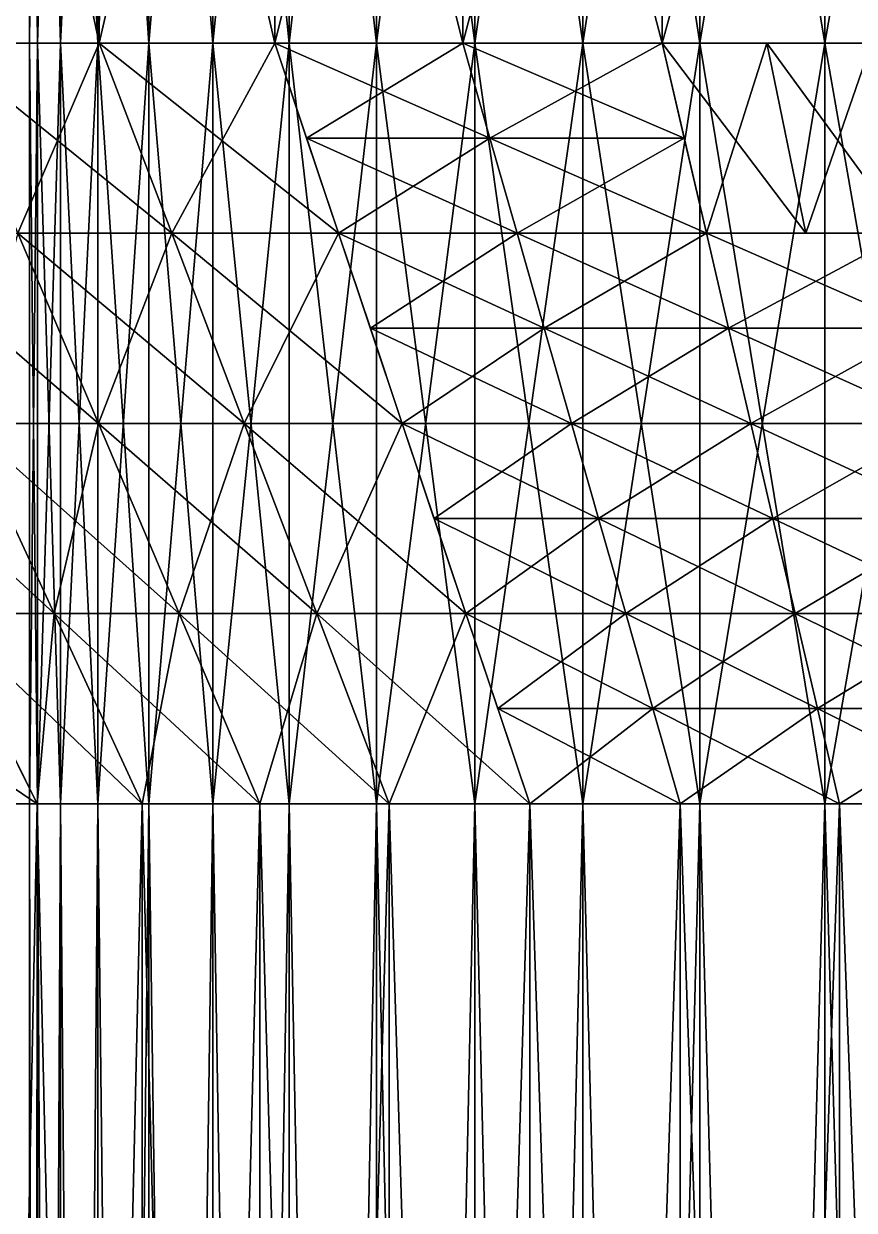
# Model space of a CAD drawing. Extents: x -4.8 to 8, y -8 to 8.
# Drawn here: x -3.212 to -1.464, y 3.945 to 6.44 of the extents above; entities that cross this region are included whole.
import ezdxf

# ---------------------------------------------------------------- set-up
doc = ezdxf.new("R2010")
doc.units = 0

msp = doc.modelspace()

# ---------------------------------------------------------------- linework, layer by layer
at = {"layer": 'PipeA_0_Conn0', "color": 1}
for points in [[(-3.0532, 6.3999, 3.7038), (-3.0532, 7.9999, 3.7038), (-3.394, 6.3999, 3.394)], [(-3.394, 7.9999, 3.394), (-3.394, 6.3999, 3.394), (-3.0532, 7.9999, 3.7038)], [(-3.394, 6.3999, -3.394), (-3.394, 7.9999, -3.394), (-3.0532, 6.3999, -3.7038)], [(-3.0532, 7.9999, -3.7038), (-3.0532, 6.3999, -3.7038), (-3.394, 7.9999, -3.394)], [(-3.1834, 6.3999, -0.3272), (-3.1834, 7.9999, -0.3272), (-3.2, 6.3999)], [(-3.2, 7.9999), (-3.2, 6.3999), (-3.1834, 7.9999, -0.3272)], [(-3.2, 6.3999), (-3.2, 7.9999), (-3.1834, 6.3999, 0.3272)], [(-3.1834, 7.9999, 0.3272), (-3.1834, 6.3999, 0.3272), (-3.2, 7.9999)], [(-3.1349, 6.3999, -0.6449), (-3.1349, 7.9999, -0.6449), (-3.1834, 6.3999, -0.3272)], [(-3.1834, 7.9999, -0.3272), (-3.1834, 6.3999, -0.3272), (-3.1349, 7.9999, -0.6449)], [(-3.1834, 6.3999, 0.3272), (-3.1834, 7.9999, 0.3272), (-3.1349, 6.3999, 0.6449)], [(-3.1349, 7.9999, 0.6449), (-3.1349, 6.3999, 0.6449), (-3.1834, 7.9999, 0.3272)], [(-3.0561, 6.3999, -0.9515), (-3.0561, 7.9999, -0.9515), (-3.1349, 6.3999, -0.6449)], [(-3.1349, 7.9999, -0.6449), (-3.1349, 6.3999, -0.6449), (-3.0561, 7.9999, -0.9515)], [(-3.1349, 6.3999, 0.6449), (-3.1349, 7.9999, 0.6449), (-3.0561, 6.3999, 0.9515)], [(-3.0561, 7.9999, 0.9515), (-3.0561, 6.3999, 0.9515), (-3.1349, 7.9999, 0.6449)], [(-2.9485, 6.3999, -1.2455), (-2.9485, 7.9999, -1.2455), (-3.0561, 6.3999, -0.9515)], [(-3.0561, 7.9999, -0.9515), (-3.0561, 6.3999, -0.9515), (-2.9485, 7.9999, -1.2455)], [(-3.0561, 6.3999, 0.9515), (-3.0561, 7.9999, 0.9515), (-2.9485, 6.3999, 1.2455)], [(-2.9485, 7.9999, 1.2455), (-2.9485, 6.3999, 1.2455), (-3.0561, 7.9999, 0.9515)], [(-2.6836, 6.3999, 3.9801), (-2.6836, 7.9999, 3.9801), (-3.0532, 6.3999, 3.7038)], [(-3.0532, 7.9999, 3.7038), (-3.0532, 6.3999, 3.7038), (-2.6836, 7.9999, 3.9801)], [(-3.0532, 6.3999, -3.7038), (-3.0532, 7.9999, -3.7038), (-2.6836, 6.3999, -3.9801)], [(-2.6836, 7.9999, -3.9801), (-2.6836, 6.3999, -3.9801), (-3.0532, 7.9999, -3.7038)], [(-2.8137, 6.3999, -1.5253), (-2.8137, 7.9999, -1.5253), (-2.9485, 6.3999, -1.2455)], [(-2.9485, 7.9999, -1.2455), (-2.9485, 6.3999, -1.2455), (-2.8137, 7.9999, -1.5253)], [(-2.9485, 6.3999, 1.2455), (-2.9485, 7.9999, 1.2455), (-2.8137, 6.3999, 1.5253)], [(-2.8137, 7.9999, 1.5253), (-2.8137, 6.3999, 1.5253), (-2.9485, 7.9999, 1.2455)], [(-2.6534, 6.3999, -1.7891), (-2.6534, 7.9999, -1.7891), (-2.8137, 6.3999, -1.5253)], [(-2.8137, 7.9999, -1.5253), (-2.8137, 6.3999, -1.5253), (-2.6534, 7.9999, -1.7891)], [(-2.8137, 6.3999, 1.5253), (-2.8137, 7.9999, 1.5253), (-2.6534, 6.3999, 1.7891)], [(-2.6534, 7.9999, 1.7891), (-2.6534, 6.3999, 1.7891), (-2.8137, 7.9999, 1.5253)], [(-2.2879, 6.3999, 4.2205), (-2.2879, 7.9999, 4.2205), (-2.6836, 6.3999, 3.9801)], [(-2.6836, 7.9999, 3.9801), (-2.6836, 6.3999, 3.9801), (-2.2879, 7.9999, 4.2205)], [(-2.6836, 6.3999, -3.9801), (-2.6836, 7.9999, -3.9801), (-2.2879, 6.3999, -4.2205)], [(-2.2879, 7.9999, -4.2205), (-2.2879, 6.3999, -4.2205), (-2.6836, 7.9999, -3.9801)], [(-2.4692, 6.3999, -2.0354), (-2.4692, 7.9999, -2.0354), (-2.6534, 6.3999, -1.7891)], [(-2.6534, 7.9999, -1.7891), (-2.6534, 6.3999, -1.7891), (-2.4692, 7.9999, -2.0354)], [(-2.6534, 6.3999, 1.7891), (-2.6534, 7.9999, 1.7891), (-2.4692, 6.3999, 2.0354)], [(-2.4692, 7.9999, 2.0354), (-2.4692, 6.3999, 2.0354), (-2.6534, 7.9999, 1.7891)], [(-2.2627, 6.3999, -2.2627), (-2.2627, 7.9999, -2.2627), (-2.4692, 6.3999, -2.0354)], [(-2.4692, 7.9999, -2.0354), (-2.4692, 6.3999, -2.0354), (-2.2627, 7.9999, -2.2627)], [(-2.4692, 6.3999, 2.0354), (-2.4692, 7.9999, 2.0354), (-2.2627, 6.3999, 2.2627)], [(-2.2627, 7.9999, 2.2627), (-2.2627, 6.3999, 2.2627), (-2.4692, 7.9999, 2.0354)], [(-1.8683, 6.3999, 4.4227), (-1.8683, 7.9999, 4.4227), (-2.2879, 6.3999, 4.2205)], [(-2.2879, 7.9999, 4.2205), (-2.2879, 6.3999, 4.2205), (-1.8683, 7.9999, 4.4227)], [(-2.2879, 6.3999, -4.2205), (-2.2879, 7.9999, -4.2205), (-1.8683, 6.3999, -4.4227)], [(-1.8683, 7.9999, -4.4227), (-1.8683, 6.3999, -4.4227), (-2.2879, 7.9999, -4.2205)], [(-2.0354, 6.3999, -2.4692), (-2.0354, 7.9999, -2.4692), (-2.2627, 6.3999, -2.2627)], [(-2.2627, 7.9999, -2.2627), (-2.2627, 6.3999, -2.2627), (-2.0354, 7.9999, -2.4692)], [(-2.2627, 6.3999, 2.2627), (-2.2627, 7.9999, 2.2627), (-2.0354, 6.3999, 2.4692)], [(-2.0354, 7.9999, 2.4692), (-2.0354, 6.3999, 2.4692), (-2.2627, 7.9999, 2.2627)], [(-1.7891, 6.3999, -2.6534), (-1.7891, 7.9999, -2.6534), (-2.0354, 6.3999, -2.4692)], [(-2.0354, 7.9999, -2.4692), (-2.0354, 6.3999, -2.4692), (-1.7891, 7.9999, -2.6534)], [(-2.0354, 6.3999, 2.4692), (-2.0354, 7.9999, 2.4692), (-1.7891, 6.3999, 2.6534)], [(-1.7891, 7.9999, 2.6534), (-1.7891, 6.3999, 2.6534), (-2.0354, 7.9999, 2.4692)], [(-1.4273, 6.3999, 4.5841), (-1.4273, 7.9999, 4.5841), (-1.8683, 6.3999, 4.4227)], [(-1.8683, 7.9999, 4.4227), (-1.8683, 6.3999, 4.4227), (-1.4273, 7.9999, 4.5841)], [(-1.8683, 6.3999, -4.4227), (-1.8683, 7.9999, -4.4227), (-1.4273, 6.3999, -4.5841)], [(-1.4273, 7.9999, -4.5841), (-1.4273, 6.3999, -4.5841), (-1.8683, 7.9999, -4.4227)], [(-1.5253, 6.3999, -2.8137), (-1.5253, 7.9999, -2.8137), (-1.7891, 6.3999, -2.6534)], [(-1.7891, 7.9999, -2.6534), (-1.7891, 6.3999, -2.6534), (-1.5253, 7.9999, -2.8137)], [(-1.7891, 6.3999, 2.6534), (-1.7891, 7.9999, 2.6534), (-1.5253, 6.3999, 2.8137)], [(-1.5253, 7.9999, 2.8137), (-1.5253, 6.3999, 2.8137), (-1.7891, 7.9999, 2.6534)], [(-1.2455, 6.3999, -2.9485), (-1.2455, 7.9999, -2.9485), (-1.5253, 6.3999, -2.8137)], [(-1.5253, 7.9999, -2.8137), (-1.5253, 6.3999, -2.8137), (-1.2455, 7.9999, -2.9485)], [(-1.5253, 6.3999, 2.8137), (-1.5253, 7.9999, 2.8137), (-1.2455, 6.3999, 2.9485)], [(-1.2455, 7.9999, 2.9485), (-1.2455, 6.3999, 2.9485), (-1.5253, 7.9999, 2.8137)], [(-3.394, 6.3999, 3.394), (-3.2243, 5.9999, 3.2243), (-3.0532, 6.3999, 3.7038)], [(-3.2243, 5.9999, -3.2243), (-3.394, 6.3999, -3.394), (-2.9005, 5.9999, -3.5186)], [(-3.0532, 6.3999, -3.7038), (-2.9005, 5.9999, -3.5186), (-3.394, 6.3999, -3.394)], [(-2.9005, 5.9999, 3.5186), (-3.0532, 6.3999, 3.7038), (-3.2243, 5.9999, 3.2243)], [(-3.1834, 4.7999, -0.3272), (-3.1834, 6.3999, -0.3272), (-3.2, 4.7999)], [(-3.2, 6.3999), (-3.2, 4.7999), (-3.1834, 6.3999, -0.3272)], [(-3.2, 4.7999), (-3.2, 6.3999), (-3.1834, 4.7999, 0.3272)], [(-3.1834, 6.3999, 0.3272), (-3.1834, 4.7999, 0.3272), (-3.2, 6.3999)], [(-3.1349, 4.7999, -0.6449), (-3.1349, 6.3999, -0.6449), (-3.1834, 4.7999, -0.3272)], [(-3.1834, 6.3999, -0.3272), (-3.1834, 4.7999, -0.3272), (-3.1349, 6.3999, -0.6449)], [(-3.1834, 4.7999, 0.3272), (-3.1834, 6.3999, 0.3272), (-3.1349, 4.7999, 0.6449)], [(-3.1349, 6.3999, 0.6449), (-3.1349, 4.7999, 0.6449), (-3.1834, 6.3999, 0.3272)], [(-3.0561, 4.7999, -0.9515), (-3.0561, 6.3999, -0.9515), (-3.1349, 4.7999, -0.6449)], [(-3.1349, 6.3999, -0.6449), (-3.1349, 4.7999, -0.6449), (-3.0561, 6.3999, -0.9515)], [(-3.1349, 4.7999, 0.6449), (-3.1349, 6.3999, 0.6449), (-3.0561, 4.7999, 0.9515)], [(-3.0561, 6.3999, 0.9515), (-3.0561, 4.7999, 0.9515), (-3.1349, 6.3999, 0.6449)], [(-2.9485, 4.7999, -1.2455), (-2.9485, 6.3999, -1.2455), (-3.0561, 4.7999, -0.9515)], [(-3.0561, 6.3999, -0.9515), (-3.0561, 4.7999, -0.9515), (-2.9485, 6.3999, -1.2455)], [(-3.0561, 4.7999, 0.9515), (-3.0561, 6.3999, 0.9515), (-2.9485, 4.7999, 1.2455)], [(-2.9485, 6.3999, 1.2455), (-2.9485, 4.7999, 1.2455), (-3.0561, 6.3999, 0.9515)], [(-3.0532, 6.3999, 3.7038), (-2.9005, 5.9999, 3.5186), (-2.6836, 6.3999, 3.9801)], [(-2.9005, 5.9999, -3.5186), (-3.0532, 6.3999, -3.7038), (-2.5495, 5.9999, -3.7811)], [(-2.6836, 6.3999, -3.9801), (-2.5495, 5.9999, -3.7811), (-3.0532, 6.3999, -3.7038)], [(-2.8137, 4.7999, -1.5252), (-2.8137, 6.3999, -1.5253), (-2.9485, 4.7999, -1.2455)], [(-2.9485, 6.3999, -1.2455), (-2.9485, 4.7999, -1.2455), (-2.8137, 6.3999, -1.5253)], [(-2.9485, 4.7999, 1.2455), (-2.9485, 6.3999, 1.2455), (-2.8137, 4.7999, 1.5253)], [(-2.8137, 6.3999, 1.5253), (-2.8137, 4.7999, 1.5253), (-2.9485, 6.3999, 1.2455)], [(-2.5495, 5.9999, 3.7811), (-2.6836, 6.3999, 3.9801), (-2.9005, 5.9999, 3.5186)], [(-2.6534, 4.7999, -1.789), (-2.6534, 6.3999, -1.7891), (-2.8137, 4.7999, -1.5252)], [(-2.8137, 6.3999, -1.5253), (-2.8137, 4.7999, -1.5252), (-2.6534, 6.3999, -1.7891)], [(-2.8137, 4.7999, 1.5253), (-2.8137, 6.3999, 1.5253), (-2.6534, 4.7999, 1.7891)], [(-2.6534, 6.3999, 1.7891), (-2.6534, 4.7999, 1.7891), (-2.8137, 6.3999, 1.5253)], [(-2.6836, 6.3999, 3.9801), (-2.6166, 6.1999, 3.8806), (-2.2879, 6.3999, 4.2205)], [(-2.6166, 6.1999, -3.8806), (-2.6836, 6.3999, -3.9801), (-2.2307, 6.1999, -4.115)], [(-2.2879, 6.3999, -4.2205), (-2.2307, 6.1999, -4.115), (-2.6836, 6.3999, -3.9801)], [(-2.4692, 4.7999, -2.0354), (-2.4692, 6.3999, -2.0354), (-2.6534, 4.7999, -1.789)], [(-2.6534, 6.3999, -1.7891), (-2.6534, 4.7999, -1.789), (-2.4692, 6.3999, -2.0354)], [(-2.6534, 4.7999, 1.7891), (-2.6534, 6.3999, 1.7891), (-2.4692, 4.7999, 2.0354)], [(-2.4692, 6.3999, 2.0354), (-2.4692, 4.7999, 2.0354), (-2.6534, 6.3999, 1.7891)], [(-2.2307, 6.1999, 4.115), (-2.2879, 6.3999, 4.2205), (-2.6166, 6.1999, 3.8806)], [(-2.2627, 4.7999, -2.2626), (-2.2627, 6.3999, -2.2627), (-2.4692, 4.7999, -2.0354)], [(-2.4692, 6.3999, -2.0354), (-2.4692, 4.7999, -2.0354), (-2.2627, 6.3999, -2.2627)], [(-2.4692, 4.7999, 2.0354), (-2.4692, 6.3999, 2.0354), (-2.2627, 4.7999, 2.2627)], [(-2.2627, 6.3999, 2.2627), (-2.2627, 4.7999, 2.2627), (-2.4692, 6.3999, 2.0354)], [(-2.2879, 6.3999, 4.2205), (-2.2307, 6.1999, 4.115), (-1.8683, 6.3999, 4.4227)], [(-2.2307, 6.1999, -4.115), (-2.2879, 6.3999, -4.2205), (-1.8216, 6.1999, -4.3121)], [(-1.8683, 6.3999, -4.4227), (-1.8216, 6.1999, -4.3121), (-2.2879, 6.3999, -4.2205)], [(-2.0354, 4.7999, -2.4692), (-2.0354, 6.3999, -2.4692), (-2.2627, 4.7999, -2.2626)], [(-2.2627, 6.3999, -2.2627), (-2.2627, 4.7999, -2.2626), (-2.0354, 6.3999, -2.4692)], [(-2.2627, 4.7999, 2.2627), (-2.2627, 6.3999, 2.2627), (-2.0354, 4.7999, 2.4692)], [(-2.0354, 6.3999, 2.4692), (-2.0354, 4.7999, 2.4692), (-2.2627, 6.3999, 2.2627)], [(-1.8216, 6.1999, 4.3121), (-1.8683, 6.3999, 4.4227), (-2.2307, 6.1999, 4.115)], [(-1.7891, 4.7999, -2.6534), (-1.7891, 6.3999, -2.6534), (-2.0354, 4.7999, -2.4692)], [(-2.0354, 6.3999, -2.4692), (-2.0354, 4.7999, -2.4692), (-1.7891, 6.3999, -2.6534)], [(-2.0354, 4.7999, 2.4692), (-2.0354, 6.3999, 2.4692), (-1.7891, 4.7999, 2.6534)], [(-1.7891, 6.3999, 2.6534), (-1.7891, 4.7999, 2.6534), (-2.0354, 6.3999, 2.4692)], [(-1.8683, 6.3999, 4.4227), (-1.7749, 5.9999, 4.2015), (-1.6478, 6.3999, 4.5034)], [(-1.7749, 5.9999, -4.2015), (-1.8683, 6.3999, -4.4227), (-1.5654, 5.9999, -4.2782)], [(-1.6478, 6.3999, -4.5034), (-1.5654, 5.9999, -4.2782), (-1.8683, 6.3999, -4.4227)], [(-1.5253, 4.7999, -2.8137), (-1.5253, 6.3999, -2.8137), (-1.7891, 4.7999, -2.6534)], [(-1.7891, 6.3999, -2.6534), (-1.7891, 4.7999, -2.6534), (-1.5253, 6.3999, -2.8137)], [(-1.7891, 4.7999, 2.6534), (-1.7891, 6.3999, 2.6534), (-1.5253, 4.7999, 2.8137)], [(-1.5253, 6.3999, 2.8137), (-1.5253, 4.7999, 2.8137), (-1.7891, 6.3999, 2.6534)], [(-1.5654, 5.9999, 4.2782), (-1.6478, 6.3999, 4.5034), (-1.7749, 5.9999, 4.2015)], [(-1.6478, 6.3999, 4.5034), (-1.5654, 5.9999, 4.2782), (-1.4273, 6.3999, 4.5841)], [(-1.5654, 5.9999, -4.2782), (-1.6478, 6.3999, -4.5034), (-1.356, 5.9999, -4.3549)], [(-1.4273, 6.3999, -4.5841), (-1.356, 5.9999, -4.3549), (-1.6478, 6.3999, -4.5034)], [(-1.356, 5.9999, 4.3549), (-1.4273, 6.3999, 4.5841), (-1.5654, 5.9999, 4.2782)], [(-1.2455, 4.7999, -2.9484), (-1.2455, 6.3999, -2.9485), (-1.5253, 4.7999, -2.8137)], [(-1.5253, 6.3999, -2.8137), (-1.5253, 4.7999, -2.8137), (-1.2455, 6.3999, -2.9485)], [(-1.5253, 4.7999, 2.8137), (-1.5253, 6.3999, 2.8137), (-1.2455, 4.7999, 2.9485)], [(-1.2455, 6.3999, 2.9485), (-1.2455, 4.7999, 2.9485), (-1.5253, 6.3999, 2.8137)], [(-2.6166, 6.1999, 3.8806), (-2.5495, 5.9999, 3.7811), (-2.2307, 6.1999, 4.115)], [(-2.5495, 5.9999, -3.7811), (-2.6166, 6.1999, -3.8806), (-2.1735, 5.9999, -4.0095)], [(-2.2307, 6.1999, -4.115), (-2.1735, 5.9999, -4.0095), (-2.6166, 6.1999, -3.8806)], [(-2.1735, 5.9999, 4.0095), (-2.2307, 6.1999, 4.115), (-2.5495, 5.9999, 3.7811)], [(-2.2307, 6.1999, 4.115), (-2.1735, 5.9999, 4.0095), (-1.8216, 6.1999, 4.3121)], [(-2.1735, 5.9999, -4.0095), (-2.2307, 6.1999, -4.115), (-1.7749, 5.9999, -4.2015)], [(-1.8216, 6.1999, -4.3121), (-1.7749, 5.9999, -4.2015), (-2.2307, 6.1999, -4.115)], [(-1.7749, 5.9999, 4.2015), (-1.8216, 6.1999, 4.3121), (-2.1735, 5.9999, 4.0095)], [(-3.3334, 5.5999, -2.7478), (-3.5186, 5.9999, -2.9005), (-3.0546, 5.5999, -3.0546)], [(-3.2243, 5.9999, -3.2243), (-3.0546, 5.5999, -3.0546), (-3.5186, 5.9999, -2.9005)], [(-3.0546, 5.5999, 3.0546), (-3.2243, 5.9999, 3.2243), (-3.3334, 5.5999, 2.7478)], [(-3.2243, 5.9999, 3.2243), (-3.0546, 5.5999, 3.0546), (-2.9005, 5.9999, 3.5186)], [(-3.0546, 5.5999, -3.0546), (-3.2243, 5.9999, -3.2243), (-2.7478, 5.5999, -3.3334)], [(-2.9005, 5.9999, -3.5186), (-2.7478, 5.5999, -3.3334), (-3.2243, 5.9999, -3.2243)], [(-2.7478, 5.5999, 3.3334), (-2.9005, 5.9999, 3.5186), (-3.0546, 5.5999, 3.0546)], [(-2.9005, 5.9999, 3.5186), (-2.7478, 5.5999, 3.3334), (-2.5495, 5.9999, 3.7811)], [(-2.7478, 5.5999, -3.3334), (-2.9005, 5.9999, -3.5186), (-2.4153, 5.5999, -3.5821)], [(-2.5495, 5.9999, -3.7811), (-2.4153, 5.5999, -3.5821), (-2.9005, 5.9999, -3.5186)], [(-2.4153, 5.5999, 3.5821), (-2.5495, 5.9999, 3.7811), (-2.7478, 5.5999, 3.3334)], [(-2.5495, 5.9999, 3.7811), (-2.4824, 5.7999, 3.6816), (-2.1735, 5.9999, 4.0095)], [(-2.4824, 5.7999, -3.6816), (-2.5495, 5.9999, -3.7811), (-2.1163, 5.7999, -3.904)], [(-2.1735, 5.9999, -4.0095), (-2.1163, 5.7999, -3.904), (-2.5495, 5.9999, -3.7811)], [(-2.1163, 5.7999, 3.904), (-2.1735, 5.9999, 4.0095), (-2.4824, 5.7999, 3.6816)], [(-2.1735, 5.9999, 4.0095), (-2.1163, 5.7999, 3.904), (-1.7749, 5.9999, 4.2015)], [(-2.1163, 5.7999, -3.904), (-2.1735, 5.9999, -4.0095), (-1.7282, 5.7999, -4.0909)], [(-1.7749, 5.9999, -4.2015), (-1.7282, 5.7999, -4.0909), (-2.1735, 5.9999, -4.0095)], [(-1.7282, 5.7999, 4.091), (-1.7749, 5.9999, 4.2015), (-2.1163, 5.7999, 3.904)], [(-1.7749, 5.9999, 4.2015), (-1.7282, 5.7999, 4.091), (-1.356, 5.9999, 4.3549)], [(-1.7282, 5.7999, -4.0909), (-1.7749, 5.9999, -4.2015), (-1.3203, 5.7999, -4.2402)], [(-1.356, 5.9999, -4.3549), (-1.3203, 5.7999, -4.2402), (-1.7749, 5.9999, -4.2015)], [(-1.3203, 5.7999, 4.2403), (-1.356, 5.9999, 4.3549), (-1.7282, 5.7999, 4.091)], [(-2.4824, 5.7999, 3.6816), (-2.4153, 5.5999, 3.5821), (-2.1163, 5.7999, 3.904)], [(-2.4153, 5.5999, -3.5821), (-2.4824, 5.7999, -3.6816), (-2.0591, 5.5999, -3.7985)], [(-2.1163, 5.7999, -3.904), (-2.0591, 5.5999, -3.7985), (-2.4824, 5.7999, -3.6816)], [(-2.0591, 5.5999, 3.7985), (-2.1163, 5.7999, 3.904), (-2.4153, 5.5999, 3.5821)], [(-2.1163, 5.7999, 3.904), (-2.0591, 5.5999, 3.7985), (-1.7282, 5.7999, 4.091)], [(-2.0591, 5.5999, -3.7985), (-2.1163, 5.7999, -3.904), (-1.6815, 5.5999, -3.9804)], [(-1.7282, 5.7999, -4.0909), (-1.6815, 5.5999, -3.9804), (-2.1163, 5.7999, -3.904)], [(-1.6815, 5.5999, 3.9804), (-1.7282, 5.7999, 4.091), (-2.0591, 5.5999, 3.7985)], [(-1.7282, 5.7999, 4.091), (-1.6815, 5.5999, 3.9804), (-1.3203, 5.7999, 4.2403)], [(-1.6815, 5.5999, -3.9804), (-1.7282, 5.7999, -4.0909), (-1.2846, 5.5999, -4.1256)], [(-1.3203, 5.7999, -4.2402), (-1.2846, 5.5999, -4.1256), (-1.7282, 5.7999, -4.0909)], [(-1.2846, 5.5999, 4.1256), (-1.3203, 5.7999, 4.2403), (-1.6815, 5.5999, 3.9804)], [(-3.3831, 5.1999, -2.2811), (-3.5821, 5.5999, -2.4153), (-3.1482, 5.1999, -2.5952)], [(-3.3334, 5.5999, -2.7478), (-3.1482, 5.1999, -2.5952), (-3.5821, 5.5999, -2.4153)], [(-3.1482, 5.1999, 2.5952), (-3.3334, 5.5999, 2.7478), (-3.3831, 5.1999, 2.2811)], [(-3.3334, 5.5999, 2.7478), (-3.1482, 5.1999, 2.5952), (-3.0546, 5.5999, 3.0546)], [(-3.1482, 5.1999, -2.5952), (-3.3334, 5.5999, -2.7478), (-2.8849, 5.1999, -2.8849)], [(-3.0546, 5.5999, -3.0546), (-2.8849, 5.1999, -2.8849), (-3.3334, 5.5999, -2.7478)], [(-2.8849, 5.1999, 2.8849), (-3.0546, 5.5999, 3.0546), (-3.1482, 5.1999, 2.5952)], [(-3.0546, 5.5999, 3.0546), (-2.8849, 5.1999, 2.8849), (-2.7478, 5.5999, 3.3334)], [(-2.8849, 5.1999, -2.8849), (-3.0546, 5.5999, -3.0546), (-2.5952, 5.1999, -3.1482)], [(-2.7478, 5.5999, -3.3334), (-2.5952, 5.1999, -3.1482), (-3.0546, 5.5999, -3.0546)], [(-2.5952, 5.1999, 3.1482), (-2.7478, 5.5999, 3.3334), (-2.8849, 5.1999, 2.8849)], [(-2.7478, 5.5999, 3.3334), (-2.5952, 5.1999, 3.1482), (-2.4153, 5.5999, 3.5821)], [(-2.5952, 5.1999, -3.1482), (-2.7478, 5.5999, -3.3334), (-2.2811, 5.1999, -3.3831)], [(-2.4153, 5.5999, -3.5821), (-2.2811, 5.1999, -3.3831), (-2.7478, 5.5999, -3.3334)], [(-2.2811, 5.1999, 3.3831), (-2.4153, 5.5999, 3.5821), (-2.5952, 5.1999, 3.1482)], [(-2.4153, 5.5999, 3.5821), (-2.3482, 5.3999, 3.4826), (-2.0591, 5.5999, 3.7985)], [(-2.3482, 5.3999, -3.4826), (-2.4153, 5.5999, -3.5821), (-2.0019, 5.3999, -3.6929)], [(-2.0591, 5.5999, -3.7985), (-2.0019, 5.3999, -3.6929), (-2.4153, 5.5999, -3.5821)], [(-2.0019, 5.3999, 3.693), (-2.0591, 5.5999, 3.7985), (-2.3482, 5.3999, 3.4826)], [(-2.0591, 5.5999, 3.7985), (-2.0019, 5.3999, 3.693), (-1.6815, 5.5999, 3.9804)], [(-2.0019, 5.3999, -3.6929), (-2.0591, 5.5999, -3.7985), (-1.6348, 5.3999, -3.8698)], [(-1.6815, 5.5999, -3.9804), (-1.6348, 5.3999, -3.8698), (-2.0591, 5.5999, -3.7985)], [(-1.6348, 5.3999, 3.8698), (-1.6815, 5.5999, 3.9804), (-2.0019, 5.3999, 3.693)], [(-1.6815, 5.5999, 3.9804), (-1.6348, 5.3999, 3.8698), (-1.2846, 5.5999, 4.1256)], [(-1.6348, 5.3999, -3.8698), (-1.6815, 5.5999, -3.9804), (-1.2489, 5.3999, -4.011)], [(-1.2846, 5.5999, -4.1256), (-1.2489, 5.3999, -4.011), (-1.6815, 5.5999, -3.9804)], [(-1.2489, 5.3999, 4.011), (-1.2846, 5.5999, 4.1256), (-1.6348, 5.3999, 3.8698)], [(-2.3482, 5.3999, 3.4826), (-2.2811, 5.1999, 3.3831), (-2.0019, 5.3999, 3.693)], [(-2.2811, 5.1999, -3.3831), (-2.3482, 5.3999, -3.4826), (-1.9447, 5.1999, -3.5874)], [(-2.0019, 5.3999, -3.6929), (-1.9447, 5.1999, -3.5874), (-2.3482, 5.3999, -3.4826)], [(-1.9447, 5.1999, 3.5874), (-2.0019, 5.3999, 3.693), (-2.2811, 5.1999, 3.3831)], [(-2.0019, 5.3999, 3.693), (-1.9447, 5.1999, 3.5874), (-1.6348, 5.3999, 3.8698)], [(-1.9447, 5.1999, -3.5874), (-2.0019, 5.3999, -3.6929), (-1.5881, 5.1999, -3.7592)], [(-1.6348, 5.3999, -3.8698), (-1.5881, 5.1999, -3.7592), (-2.0019, 5.3999, -3.6929)], [(-1.5881, 5.1999, 3.7592), (-1.6348, 5.3999, 3.8698), (-1.9447, 5.1999, 3.5874)], [(-1.6348, 5.3999, 3.8698), (-1.5881, 5.1999, 3.7592), (-1.2489, 5.3999, 4.011)], [(-1.5881, 5.1999, -3.7592), (-1.6348, 5.3999, -3.8698), (-1.2132, 5.1999, -3.8964)], [(-1.2489, 5.3999, -4.011), (-1.2132, 5.1999, -3.8964), (-1.6348, 5.3999, -3.8698)], [(-1.2132, 5.1999, 3.8964), (-1.2489, 5.3999, 4.011), (-1.5881, 5.1999, 3.7592)], [(-3.3831, 5.1999, 2.2811), (-3.1841, 4.7999, 2.1469), (-3.1482, 5.1999, 2.5952)], [(-3.1841, 4.7999, -2.1469), (-3.3831, 5.1999, -2.2811), (-2.963, 4.7999, -2.4425)], [(-3.1482, 5.1999, -2.5952), (-2.963, 4.7999, -2.4425), (-3.3831, 5.1999, -2.2811)], [(-2.963, 4.7999, 2.4425), (-3.1482, 5.1999, 2.5952), (-3.1841, 4.7999, 2.1469)], [(-3.1482, 5.1999, 2.5952), (-2.963, 4.7999, 2.4425), (-2.8849, 5.1999, 2.8849)], [(-2.963, 4.7999, -2.4425), (-3.1482, 5.1999, -2.5952), (-2.7152, 4.7999, -2.7152)], [(-2.8849, 5.1999, -2.8849), (-2.7152, 4.7999, -2.7152), (-3.1482, 5.1999, -2.5952)], [(-2.7152, 4.7999, 2.7152), (-2.8849, 5.1999, 2.8849), (-2.963, 4.7999, 2.4425)], [(-2.8849, 5.1999, 2.8849), (-2.7152, 4.7999, 2.7152), (-2.5952, 5.1999, 3.1482)], [(-2.7152, 4.7999, -2.7152), (-2.8849, 5.1999, -2.8849), (-2.4425, 4.7999, -2.963)], [(-2.5952, 5.1999, -3.1482), (-2.4425, 4.7999, -2.963), (-2.8849, 5.1999, -2.8849)], [(-2.4425, 4.7999, 2.963), (-2.5952, 5.1999, 3.1482), (-2.7152, 4.7999, 2.7152)], [(-2.5952, 5.1999, 3.1482), (-2.4425, 4.7999, 2.963), (-2.2811, 5.1999, 3.3831)], [(-2.4425, 4.7999, -2.963), (-2.5952, 5.1999, -3.1482), (-2.1469, 4.7999, -3.1841)], [(-2.2811, 5.1999, -3.3831), (-2.1469, 4.7999, -3.1841), (-2.5952, 5.1999, -3.1482)], [(-2.1469, 4.7999, 3.1841), (-2.2811, 5.1999, 3.3831), (-2.4425, 4.7999, 2.963)], [(-2.2811, 5.1999, 3.3831), (-2.214, 4.9999, 3.2836), (-1.9447, 5.1999, 3.5874)], [(-2.214, 4.9999, -3.2836), (-2.2811, 5.1999, -3.3831), (-1.8875, 4.9999, -3.4819)], [(-1.9447, 5.1999, -3.5874), (-1.8875, 4.9999, -3.4819), (-2.2811, 5.1999, -3.3831)], [(-1.8875, 4.9999, 3.4819), (-1.9447, 5.1999, 3.5874), (-2.214, 4.9999, 3.2836)], [(-1.9447, 5.1999, 3.5874), (-1.8875, 4.9999, 3.4819), (-1.5881, 5.1999, 3.7592)], [(-1.8875, 4.9999, -3.4819), (-1.9447, 5.1999, -3.5874), (-1.5414, 4.9999, -3.6487)], [(-1.5881, 5.1999, -3.7592), (-1.5414, 4.9999, -3.6487), (-1.9447, 5.1999, -3.5874)], [(-1.5414, 4.9999, 3.6487), (-1.5881, 5.1999, 3.7592), (-1.8875, 4.9999, 3.4819)], [(-1.5881, 5.1999, 3.7592), (-1.5414, 4.9999, 3.6487), (-1.2132, 5.1999, 3.8964)], [(-1.5414, 4.9999, -3.6487), (-1.5881, 5.1999, -3.7592), (-1.1775, 4.9999, -3.7818)], [(-1.2132, 5.1999, -3.8964), (-1.1775, 4.9999, -3.7818), (-1.5881, 5.1999, -3.7592)], [(-1.1775, 4.9999, 3.7818), (-1.2132, 5.1999, 3.8964), (-1.5414, 4.9999, 3.6487)], [(-3.3764, 4.7999, -1.8303), (-3.4819, 4.9999, -1.8875), (-3.1841, 4.7999, -2.1469)], [(-3.2836, 4.9999, -2.214), (-3.1841, 4.7999, -2.1469), (-3.4819, 4.9999, -1.8875)], [(-3.1841, 4.7999, 2.1469), (-3.2836, 4.9999, 2.214), (-3.3764, 4.7999, 1.8303)], [(-2.214, 4.9999, 3.2836), (-2.1469, 4.7999, 3.1841), (-1.8875, 4.9999, 3.4819)], [(-2.1469, 4.7999, -3.1841), (-2.214, 4.9999, -3.2836), (-1.8303, 4.7999, -3.3764)], [(-1.8875, 4.9999, -3.4819), (-1.8303, 4.7999, -3.3764), (-2.214, 4.9999, -3.2836)], [(-1.8303, 4.7999, 3.3764), (-1.8875, 4.9999, 3.4819), (-2.1469, 4.7999, 3.1841)], [(-1.8875, 4.9999, 3.4819), (-1.8303, 4.7999, 3.3764), (-1.5414, 4.9999, 3.6487)], [(-1.8303, 4.7999, -3.3764), (-1.8875, 4.9999, -3.4819), (-1.4947, 4.7999, -3.5381)], [(-1.5414, 4.9999, -3.6487), (-1.4947, 4.7999, -3.5381), (-1.8875, 4.9999, -3.4819)], [(-1.4947, 4.7999, 3.5381), (-1.5414, 4.9999, 3.6487), (-1.8303, 4.7999, 3.3764)], [(-1.5414, 4.9999, 3.6487), (-1.4947, 4.7999, 3.5381), (-1.1775, 4.9999, 3.7818)], [(-1.4947, 4.7999, -3.5381), (-1.5414, 4.9999, -3.6487), (-1.1419, 4.7999, -3.6672)], [(-1.1775, 4.9999, -3.7818), (-1.1419, 4.7999, -3.6672), (-1.5414, 4.9999, -3.6487)], [(-1.1419, 4.7999, 3.6672), (-1.1775, 4.9999, 3.7818), (-1.4947, 4.7999, 3.5381)], [(-3.1841, -4.7999, 2.1469), (-3.1841, 4.7999, 2.1469), (-3.3764, -4.7999, 1.8303)], [(-3.3764, 4.7999, 1.8303), (-3.3764, -4.7999, 1.8303), (-3.1841, 4.7999, 2.1469)], [(-3.3764, -4.7999, -1.8303), (-3.3764, 4.7999, -1.8303), (-3.1841, -4.7999, -2.1469)], [(-3.1841, 4.7999, -2.1469), (-3.1841, -4.7999, -2.1469), (-3.3764, 4.7999, -1.8303)], [(-3.1834, -4.7999, -0.3272), (-3.1834, 4.7999, -0.3272), (-3.2, -4.7999)], [(-3.2, 4.7999), (-3.2, -4.7999), (-3.1834, 4.7999, -0.3272)], [(-3.2, -4.7999), (-3.2, 4.7999), (-3.1834, -4.7999, 0.3272)], [(-3.1834, 4.7999, 0.3272), (-3.1834, -4.7999, 0.3272), (-3.2, 4.7999)], [(-2.963, -4.7999, 2.4425), (-2.963, 4.7999, 2.4425), (-3.1841, -4.7999, 2.1469)], [(-3.1841, 4.7999, 2.1469), (-3.1841, -4.7999, 2.1469), (-2.963, 4.7999, 2.4425)], [(-3.1841, -4.7999, -2.1469), (-3.1841, 4.7999, -2.1469), (-2.963, -4.7999, -2.4425)], [(-2.963, 4.7999, -2.4425), (-2.963, -4.7999, -2.4425), (-3.1841, 4.7999, -2.1469)], [(-3.1349, -4.7999, -0.6449), (-3.1349, 4.7999, -0.6449), (-3.1834, -4.7999, -0.3272)], [(-3.1834, 4.7999, -0.3272), (-3.1834, -4.7999, -0.3272), (-3.1349, 4.7999, -0.6449)], [(-3.1834, -4.7999, 0.3272), (-3.1834, 4.7999, 0.3272), (-3.1349, -4.7999, 0.6449)], [(-3.1349, 4.7999, 0.6449), (-3.1349, -4.7999, 0.6449), (-3.1834, 4.7999, 0.3272)], [(-3.0561, -4.7999, -0.9515), (-3.0561, 4.7999, -0.9515), (-3.1349, -4.7999, -0.6449)], [(-3.1349, 4.7999, -0.6449), (-3.1349, -4.7999, -0.6449), (-3.0561, 4.7999, -0.9515)], [(-3.1349, -4.7999, 0.6449), (-3.1349, 4.7999, 0.6449), (-3.0561, -4.7999, 0.9515)], [(-3.0561, 4.7999, 0.9515), (-3.0561, -4.7999, 0.9515), (-3.1349, 4.7999, 0.6449)], [(-2.9485, -4.7999, -1.2455), (-2.9485, 4.7999, -1.2455), (-3.0561, -4.7999, -0.9515)], [(-3.0561, 4.7999, -0.9515), (-3.0561, -4.7999, -0.9515), (-2.9485, 4.7999, -1.2455)], [(-3.0561, -4.7999, 0.9515), (-3.0561, 4.7999, 0.9515), (-2.9485, -4.7999, 1.2455)], [(-2.9485, 4.7999, 1.2455), (-2.9485, -4.7999, 1.2455), (-3.0561, 4.7999, 0.9515)], [(-2.7152, -4.7999, 2.7152), (-2.7152, 4.7999, 2.7152), (-2.963, -4.7999, 2.4425)], [(-2.963, 4.7999, 2.4425), (-2.963, -4.7999, 2.4425), (-2.7152, 4.7999, 2.7152)], [(-2.963, -4.7999, -2.4425), (-2.963, 4.7999, -2.4425), (-2.7152, -4.7999, -2.7152)], [(-2.7152, 4.7999, -2.7152), (-2.7152, -4.7999, -2.7152), (-2.963, 4.7999, -2.4425)], [(-2.8137, -4.7999, -1.5252), (-2.8137, 4.7999, -1.5252), (-2.9485, -4.7999, -1.2455)], [(-2.9485, 4.7999, -1.2455), (-2.9485, -4.7999, -1.2455), (-2.8137, 4.7999, -1.5252)], [(-2.9485, -4.7999, 1.2455), (-2.9485, 4.7999, 1.2455), (-2.8137, -4.7999, 1.5253)], [(-2.8137, 4.7999, 1.5253), (-2.8137, -4.7999, 1.5253), (-2.9485, 4.7999, 1.2455)], [(-2.6534, -4.7999, -1.789), (-2.6534, 4.7999, -1.789), (-2.8137, -4.7999, -1.5252)], [(-2.8137, 4.7999, -1.5252), (-2.8137, -4.7999, -1.5252), (-2.6534, 4.7999, -1.789)], [(-2.8137, -4.7999, 1.5253), (-2.8137, 4.7999, 1.5253), (-2.6534, -4.7999, 1.7891)], [(-2.6534, 4.7999, 1.7891), (-2.6534, -4.7999, 1.7891), (-2.8137, 4.7999, 1.5253)], [(-2.4425, -4.7999, 2.963), (-2.4425, 4.7999, 2.963), (-2.7152, -4.7999, 2.7152)], [(-2.7152, 4.7999, 2.7152), (-2.7152, -4.7999, 2.7152), (-2.4425, 4.7999, 2.963)], [(-2.7152, -4.7999, -2.7152), (-2.7152, 4.7999, -2.7152), (-2.4425, -4.7999, -2.963)], [(-2.4425, 4.7999, -2.963), (-2.4425, -4.7999, -2.963), (-2.7152, 4.7999, -2.7152)], [(-2.4692, -4.7999, -2.0354), (-2.4692, 4.7999, -2.0354), (-2.6534, -4.7999, -1.789)], [(-2.6534, 4.7999, -1.789), (-2.6534, -4.7999, -1.789), (-2.4692, 4.7999, -2.0354)], [(-2.6534, -4.7999, 1.7891), (-2.6534, 4.7999, 1.7891), (-2.4692, -4.7999, 2.0354)], [(-2.4692, 4.7999, 2.0354), (-2.4692, -4.7999, 2.0354), (-2.6534, 4.7999, 1.7891)], [(-2.2627, -4.7999, -2.2626), (-2.2627, 4.7999, -2.2626), (-2.4692, -4.7999, -2.0354)], [(-2.4692, 4.7999, -2.0354), (-2.4692, -4.7999, -2.0354), (-2.2627, 4.7999, -2.2626)], [(-2.4692, -4.7999, 2.0354), (-2.4692, 4.7999, 2.0354), (-2.2627, -4.7999, 2.2627)], [(-2.2627, 4.7999, 2.2627), (-2.2627, -4.7999, 2.2627), (-2.4692, 4.7999, 2.0354)], [(-2.1469, -4.7999, 3.1841), (-2.1469, 4.7999, 3.1841), (-2.4425, -4.7999, 2.963)], [(-2.4425, 4.7999, 2.963), (-2.4425, -4.7999, 2.963), (-2.1469, 4.7999, 3.1841)], [(-2.4425, -4.7999, -2.963), (-2.4425, 4.7999, -2.963), (-2.1469, -4.7999, -3.1841)], [(-2.1469, 4.7999, -3.1841), (-2.1469, -4.7999, -3.1841), (-2.4425, 4.7999, -2.963)], [(-2.0354, -4.7999, -2.4692), (-2.0354, 4.7999, -2.4692), (-2.2627, -4.7999, -2.2626)], [(-2.2627, 4.7999, -2.2626), (-2.2627, -4.7999, -2.2626), (-2.0354, 4.7999, -2.4692)], [(-2.2627, -4.7999, 2.2627), (-2.2627, 4.7999, 2.2627), (-2.0354, -4.7999, 2.4692)], [(-2.0354, 4.7999, 2.4692), (-2.0354, -4.7999, 2.4692), (-2.2627, 4.7999, 2.2627)], [(-1.8303, -4.7999, 3.3764), (-1.8303, 4.7999, 3.3764), (-2.1469, -4.7999, 3.1841)], [(-2.1469, 4.7999, 3.1841), (-2.1469, -4.7999, 3.1841), (-1.8303, 4.7999, 3.3764)], [(-2.1469, -4.7999, -3.1841), (-2.1469, 4.7999, -3.1841), (-1.8303, -4.7999, -3.3764)], [(-1.8303, 4.7999, -3.3764), (-1.8303, -4.7999, -3.3764), (-2.1469, 4.7999, -3.1841)], [(-1.7891, -4.7999, -2.6534), (-1.7891, 4.7999, -2.6534), (-2.0354, -4.7999, -2.4692)], [(-2.0354, 4.7999, -2.4692), (-2.0354, -4.7999, -2.4692), (-1.7891, 4.7999, -2.6534)], [(-2.0354, -4.7999, 2.4692), (-2.0354, 4.7999, 2.4692), (-1.7891, -4.7999, 2.6534)], [(-1.7891, 4.7999, 2.6534), (-1.7891, -4.7999, 2.6534), (-2.0354, 4.7999, 2.4692)], [(-1.4947, -4.7999, 3.5381), (-1.4947, 4.7999, 3.5381), (-1.8303, -4.7999, 3.3764)], [(-1.8303, 4.7999, 3.3764), (-1.8303, -4.7999, 3.3764), (-1.4947, 4.7999, 3.5381)], [(-1.8303, -4.7999, -3.3764), (-1.8303, 4.7999, -3.3764), (-1.4947, -4.7999, -3.5381)], [(-1.4947, 4.7999, -3.5381), (-1.4947, -4.7999, -3.5381), (-1.8303, 4.7999, -3.3764)], [(-1.5253, -4.7999, -2.8137), (-1.5253, 4.7999, -2.8137), (-1.7891, -4.7999, -2.6534)], [(-1.7891, 4.7999, -2.6534), (-1.7891, -4.7999, -2.6534), (-1.5253, 4.7999, -2.8137)], [(-1.7891, -4.7999, 2.6534), (-1.7891, 4.7999, 2.6534), (-1.5253, -4.7999, 2.8137)], [(-1.5253, 4.7999, 2.8137), (-1.5253, -4.7999, 2.8137), (-1.7891, 4.7999, 2.6534)], [(-1.2455, -4.7999, -2.9484), (-1.2455, 4.7999, -2.9484), (-1.5253, -4.7999, -2.8137)], [(-1.5253, 4.7999, -2.8137), (-1.5253, -4.7999, -2.8137), (-1.2455, 4.7999, -2.9484)], [(-1.5253, -4.7999, 2.8137), (-1.5253, 4.7999, 2.8137), (-1.2455, -4.7999, 2.9485)], [(-1.2455, 4.7999, 2.9485), (-1.2455, -4.7999, 2.9485), (-1.5253, 4.7999, 2.8137)], [(-1.1419, -4.7999, 3.6672), (-1.1419, 4.7999, 3.6672), (-1.4947, -4.7999, 3.5381)], [(-1.4947, 4.7999, 3.5381), (-1.4947, -4.7999, 3.5381), (-1.1419, 4.7999, 3.6672)], [(-1.4947, -4.7999, -3.5381), (-1.4947, 4.7999, -3.5381), (-1.1419, -4.7999, -3.6672)], [(-1.1419, 4.7999, -3.6672), (-1.1419, -4.7999, -3.6672), (-1.4947, 4.7999, -3.5381)]]:
    msp.add_3dface(points, dxfattribs=at)

doc.saveas('drawing.dxf')
